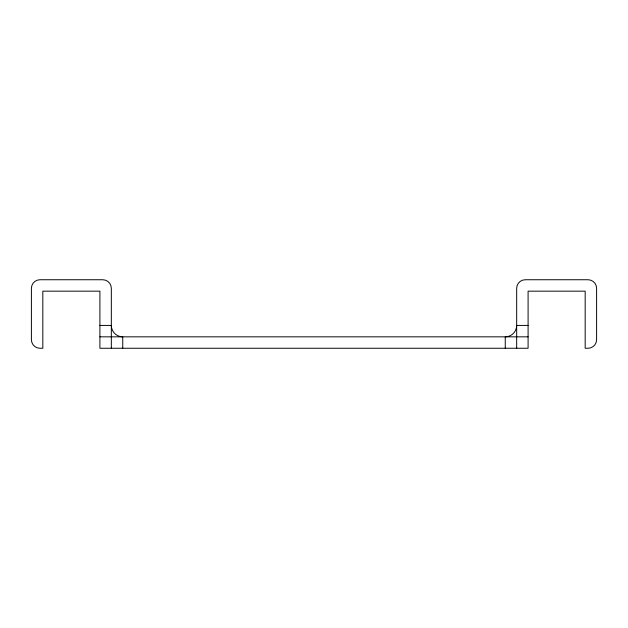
<?xml version="1.0" encoding="UTF-8"?>
<svg xmlns="http://www.w3.org/2000/svg" width="628" height="628" viewBox="0 0 628 628"><rect width="100%" height="100%" fill="white"/><g stroke="black" fill="none" stroke-linecap="round" stroke-linejoin="round"><path stroke-width="0.94" d="M99.907 325.422L111.329 325.422A11.422 11.422 0 0 0 122.743 336.836L122.743 348.257M528.093 325.422L516.671 325.422A11.422 11.422 0 0 1 505.257 336.836L505.257 348.257M99.907 336.836L528.093 336.836M516.671 348.257L516.671 288.307A8.564 8.564 0 0 1 525.236 279.743L588.036 279.743A8.564 8.564 0 0 1 596.6 288.307L596.6 339.693A8.564 8.564 0 0 1 588.036 348.257L585.178 348.257L585.178 291.164L528.093 291.164L528.093 348.257L99.907 348.257L99.907 291.164L42.822 291.164L42.822 348.257L39.964 348.257A8.564 8.564 0 0 1 31.4 339.693L31.4 288.307A8.564 8.564 0 0 1 39.964 279.743L102.764 279.743A8.564 8.564 0 0 1 111.329 288.307L111.329 348.257"/></g></svg>
